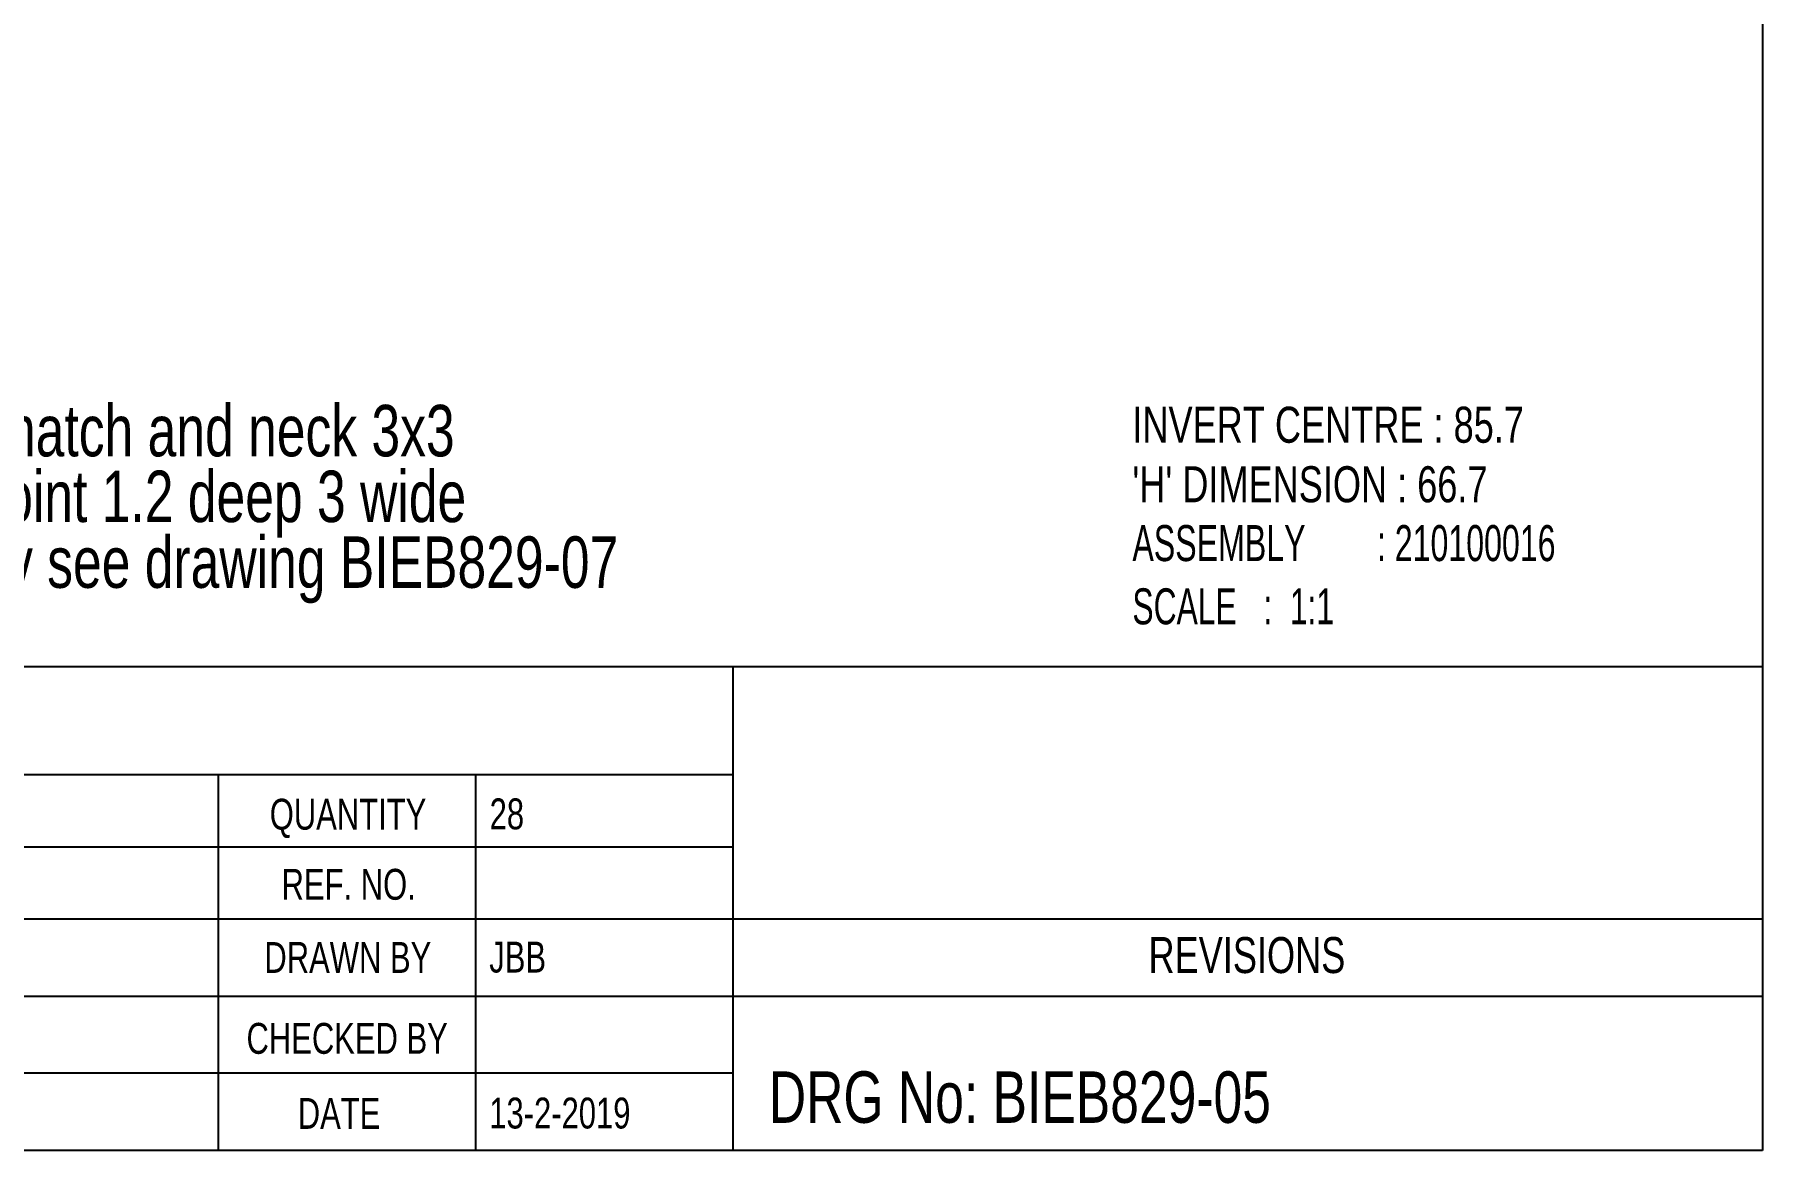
# Model space of a CAD drawing. Header units: millimetres. Extents: x 8 to 871, y 8 to 585.
# Drawn here: x 664.1 to 832, y 8 to 116.4 of the extents above; entities that cross this region are included whole.
import ezdxf

# ---------------------------------------------------------------- set-up
doc = ezdxf.new("R2010")
doc.units = ezdxf.units.MM
doc.layers.add('OUTLINE', color=7, linetype='Continuous', lineweight=25)
doc.layers.add('TEXT', color=2, linetype='Continuous')
doc.styles.add('SLDTEXTSTYLE0', font='TXT', dxfattribs={"width": 0.75})
doc.styles.add('SLDTEXTSTYLE1', font='TXT', dxfattribs={"width": 0.666667})
doc.styles.add('SLDTEXTSTYLE2', font='TXT', dxfattribs={"width": 0.660714})

# ---------------------------------------------------------------- blocks, each defined once
blk = doc.blocks.new('SW_NOTE_0_8')
at = {"layer": 'TEXT', "color": 0, "char_height": 5, "attachment_point": 1, "style": 'SLDTEXTSTYLE0'}
for s, insert in [('Hard weld match and neck 3x3', (0, 6.43)), ('Hard weld joint 1.2 deep 3 wide', (0, 0.04)), ('Mould cavity see drawing BIEB829-07', (0, -6.35))]:
    blk.add_mtext(s, dxfattribs=dict(at, insert=insert))

msp = doc.modelspace()

# ---------------------------------------------------------------- linework, layer by layer
at = {"layer": 'OUTLINE'}
for p, q in [((832, 585), (832, 8)), ((832, 55), (429, 55)), ((732, 8), (732, 55)), ((732, 44.5), (579, 44.5)), ((682, 8), (682, 44.5)), ((707, 8), (707, 44.5)), ((579, 37.5), (732, 37.5)), ((519, 30.5), (832, 30.5)), ((579, 23), (732, 23)), ((732, 23), (832, 23)), ((732, 15.5), (519, 15.5)), ((832, 8), (8, 8))]:
    msp.add_line(p, q, dxfattribs=at)

# ---------------------------------------------------------------- block references
at = {"layer": 'TEXT'}
msp.add_blockref('SW_NOTE_0_8', (636.11139, 74.02646), dxfattribs=at)

# ---------------------------------------------------------------- texts
for s, insert, char_height, attachment_point, style in [('INVERT CENTRE : 85.7', (770.79356, 80.27813), 3.5, 1, 'SLDTEXTSTYLE0'), ("'H' DIMENSION : 66.7", (770.79356, 74.49411), 3.5, 1, 'SLDTEXTSTYLE0'), ('ASSEMBLY        : 210100016', (770.79356, 68.77573), 3.5, 1, 'SLDTEXTSTYLE1'), ('SCALE   :  1:1', (770.79356, 62.62883), 3.5, 1, 'SLDTEXTSTYLE2'), ('QUANTITY', (694.5986, 42.17706), 3, 2, 'SLDTEXTSTYLE0'), ('28', (708.35518, 42.21082), 3, 1, 'SLDTEXTSTYLE0'), ('REF. NO.', (694.66102, 35.36548), 3, 2, 'SLDTEXTSTYLE0'), ('REVISIONS', (781.91901, 28.73986), 3.5, 2, 'SLDTEXTSTYLE0'), ('DRAWN BY', (694.57977, 28.25594), 3, 2, 'SLDTEXTSTYLE0'), ('JBB', (708.31932, 28.2897), 3, 1, 'SLDTEXTSTYLE0'), ('CHECKED BY', (694.51608, 20.39389), 3, 2, 'SLDTEXTSTYLE0'), ('DRG No: BIEB829-05', (735.47964, 15.68362), 5, 1, 'SLDTEXTSTYLE0'), ('DATE', (693.72916, 13.10084), 3, 2, 'SLDTEXTSTYLE0'), ('13-2-2019', (708.31932, 13.1346), 3, 1, 'SLDTEXTSTYLE0')]:
    msp.add_mtext(s, dxfattribs=dict(at, insert=insert, char_height=char_height, attachment_point=attachment_point, style=style))

doc.saveas('drawing.dxf')
